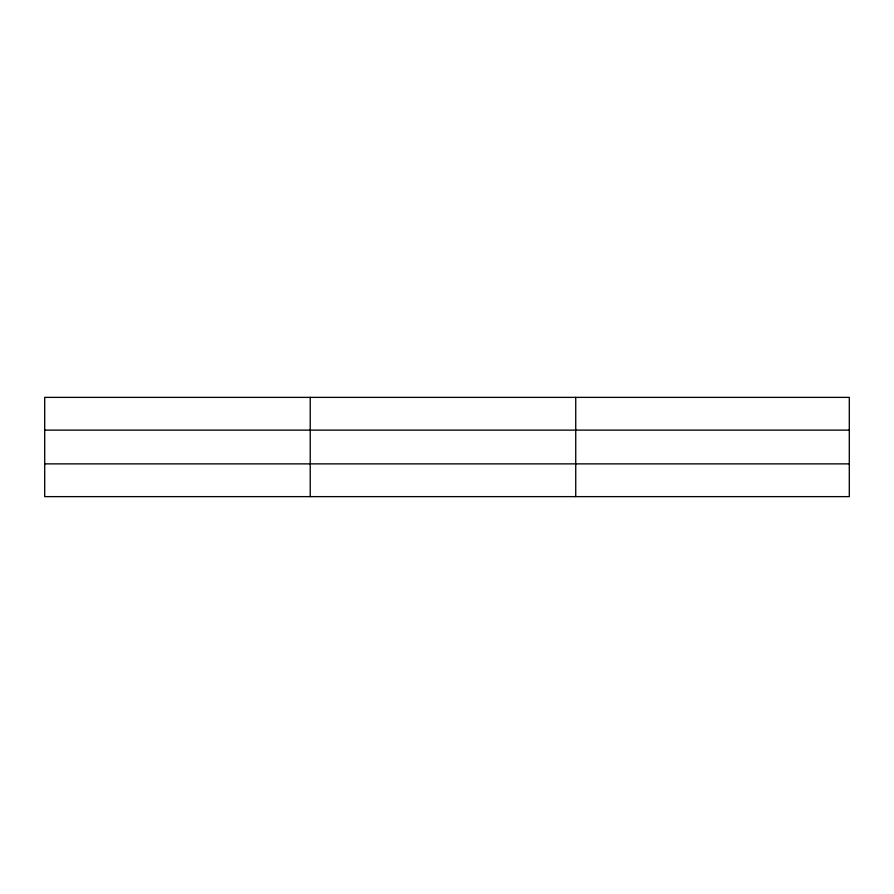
<?xml version="1.0" encoding="UTF-8"?>
<svg xmlns="http://www.w3.org/2000/svg" width="894" height="894" viewBox="0 0 894 894"><rect width="100%" height="100%" fill="white"/><g stroke="black" fill="none" stroke-linecap="round" stroke-linejoin="round"><path stroke-width="1.34" d="M310.218 397.372L310.218 496.628M575.736 397.372L575.736 496.628M849.3 463.874L849.3 496.628L44.7 496.628L44.7 397.372L849.3 397.372L849.3 463.874L44.7 463.874M44.7 430.126L849.3 430.126"/></g></svg>
